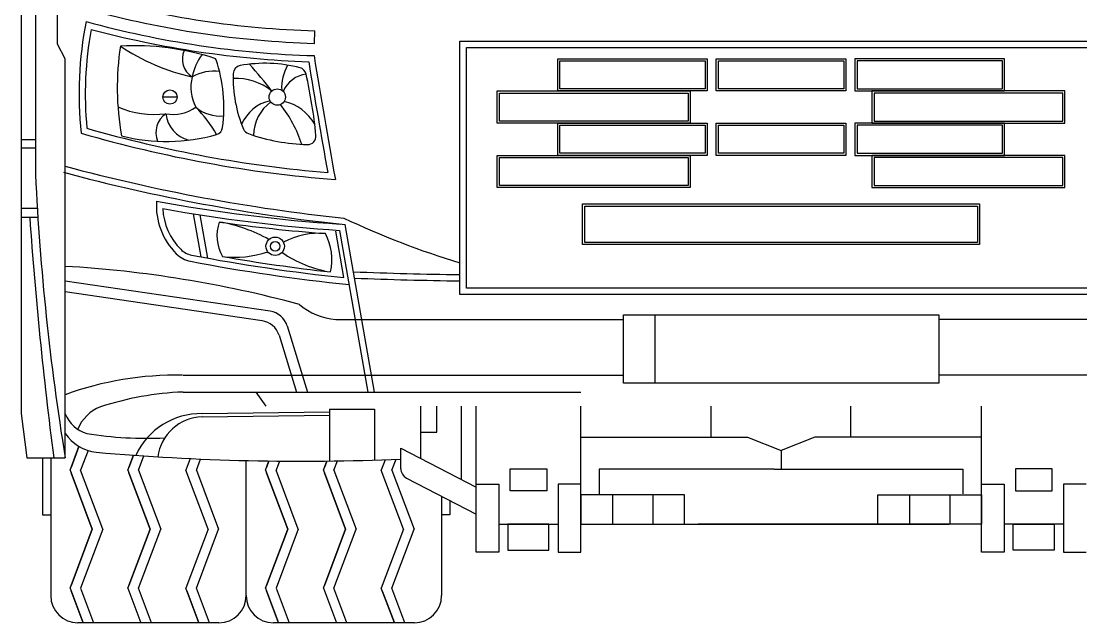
# Model space of a CAD drawing. Header units: millimetres. Extents: x 168688 to 2678837, y 85399 to 2034583.
# Drawn here: x 214276 to 466818, y 1463154 to 1606639 of the extents above; entities that cross this region are included whole.
import ezdxf

# ---------------------------------------------------------------- set-up
doc = ezdxf.new("R2010")
doc.units = ezdxf.units.MM

msp = doc.modelspace()

# ---------------------------------------------------------------- linework, layer by layer
for p, q in [((217687, 1643523), (217687, 1570036)), ((222895, 1601142), (222895, 1634790)), ((214276, 1624505), (214276, 1513073)), ((284159, 1601350), (284248, 1604344)), ((224751, 1597643), (222895, 1601142)), ((224751, 1502533), (224751, 1597643)), ((251436, 1588535), (248045, 1588535)), ((214276, 1578401), (217687, 1578401)), ((214276, 1576441), (217687, 1576441)), ((214276, 1562034), (218118, 1562034)), ((218258, 1559802), (214276, 1559802)), ((255287, 1560692), (257130, 1550423)), ((256856, 1560445), (258706, 1550132)), ((291172, 1545487), (289237, 1556585)), ((296949, 1518185), (290222, 1556757)), ((298472, 1518185), (291505, 1558130)), ((273598, 1537453), (224751, 1544609)), ((271673, 1535208), (224751, 1542082)), ((289240, 1535512), (357817, 1535512)), ((365351, 1520324), (365351, 1536644)), ((501539, 1535512), (432962, 1535512)), ((277653, 1533974), (282504, 1518185)), ((275727, 1531729), (279889, 1518185)), ((252855, 1522185), (357817, 1522185)), ((537924, 1522185), (432962, 1522185)), ((252855, 1518185), (347636, 1518185)), ((272676, 1514855), (270304, 1518185)), ((214276, 1513073), (215648, 1502533)), ((257387, 1513051), (287736, 1513460)), ((287736, 1514109), (287736, 1501745)), ((287736, 1514109), (298519, 1514109)), ((298519, 1514109), (298519, 1501977)), ((309538, 1502354), (309538, 1514855)), ((313309, 1508605), (313309, 1514855)), ((319241, 1497297), (319241, 1514855)), ((322696, 1479975), (322696, 1514855)), ((347636, 1479975), (347636, 1514855)), ((378741, 1507458), (378741, 1514855)), ((412039, 1507458), (412039, 1514855)), ((443143, 1479975), (443143, 1514855)), ((257398, 1512262), (287736, 1512671)), ((309538, 1508605), (313309, 1508605)), ((225915, 1499561), (228047, 1505227)), ((228047, 1505227), (226151, 1500188)), ((347636, 1507458), (387365, 1507458)), ((387365, 1507458), (395390, 1504288)), ((403415, 1507458), (395390, 1504288)), ((443143, 1507458), (403415, 1507458)), ((230201, 1504259), (228429, 1499554)), ((239718, 1499551), (241066, 1503131)), ((241064, 1503131), (239955, 1500188)), ((242233, 1499555), (243515, 1502961)), ((304759, 1504845), (322696, 1495496)), ((304759, 1499907), (304759, 1504845)), ((395390, 1504288), (395390, 1499817)), ((395390, 1504288), (395390, 1499817)), ((215648, 1502533), (219357, 1502533)), ((219357, 1502533), (219357, 1488928)), ((219357, 1502533), (224751, 1502533)), ((221309, 1502533), (221309, 1469654)), ((254562, 1502330), (253519, 1499564)), ((256042, 1499555), (257044, 1502218)), ((267894, 1469654), (267894, 1501859)), ((272501, 1499561), (273327, 1501758)), ((273327, 1501758), (272736, 1500188)), ((275834, 1501729), (275015, 1499554)), ((286304, 1499551), (287127, 1501738)), ((287125, 1501738), (286541, 1500188)), ((288818, 1499555), (289652, 1501771)), ((301047, 1502061), (300105, 1499564)), ((302628, 1499555), (303630, 1502218)), ((225915, 1499561), (231210, 1485489)), ((231210, 1485488), (226151, 1498935)), ((233728, 1485493), (228429, 1499568)), ((239718, 1499572), (245019, 1485489)), ((245020, 1485488), (239955, 1498935)), ((242233, 1499568), (247529, 1485496)), ((258824, 1485488), (253519, 1499559)), ((256042, 1499568), (261333, 1485496)), ((272501, 1499561), (277796, 1485489)), ((277796, 1485488), (272736, 1498935)), ((280314, 1485493), (275015, 1499568)), ((286304, 1499572), (291605, 1485489)), ((291606, 1485488), (286541, 1498935)), ((288818, 1499568), (294114, 1485496)), ((305410, 1485488), (300105, 1499559)), ((302628, 1499568), (307919, 1485496)), ((306104, 1497690), (322696, 1489042)), ((393752, 1499817), (352060, 1499817)), ((352060, 1499817), (352060, 1493921)), ((393752, 1499817), (435444, 1499817)), ((397027, 1499817), (438719, 1499817)), ((438719, 1499817), (438719, 1493921)), ((322696, 1496190), (328103, 1496190)), ((328103, 1496190), (328103, 1479975)), ((347636, 1496190), (342228, 1496190)), ((342228, 1496190), (342228, 1479975)), ((443143, 1496190), (448551, 1496190)), ((448551, 1496190), (448551, 1479975)), ((468084, 1496190), (462676, 1496190)), ((462676, 1496190), (462676, 1479975)), ((314480, 1493324), (314480, 1469654)), ((314480, 1493324), (314480, 1469654)), ((355184, 1493680), (355184, 1486644)), ((364785, 1493680), (364785, 1486644)), ((425994, 1493680), (425994, 1486644)), ((435596, 1493680), (435596, 1486644)), ((316432, 1492307), (316432, 1488928)), ((219357, 1488928), (221309, 1488928)), ((267894, 1469654), (267894, 1488928)), ((267894, 1469654), (267894, 1488928)), ((267894, 1469654), (267894, 1488928)), ((316432, 1488928), (314480, 1488928)), ((225915, 1471415), (231210, 1485488)), ((231210, 1485488), (226151, 1472042)), ((233728, 1485483), (228429, 1471408)), ((239718, 1471405), (245019, 1485488)), ((245020, 1485488), (239955, 1472042)), ((242233, 1471409), (247529, 1485480)), ((258824, 1485488), (253519, 1471418)), ((256042, 1471409), (261333, 1485480)), ((272501, 1471415), (277796, 1485488)), ((277796, 1485488), (272736, 1472042)), ((280314, 1485483), (275015, 1471408)), ((286304, 1471405), (291605, 1485488)), ((291606, 1485488), (286541, 1472042)), ((288818, 1471409), (294114, 1485480)), ((305410, 1485488), (300105, 1471418)), ((302628, 1471409), (307919, 1485480)), ((328103, 1486644), (342228, 1486644)), ((372333, 1486644), (415171, 1486644)), ((372333, 1486644), (435444, 1486644)), ((418447, 1486644), (375608, 1486644)), ((462676, 1486644), (448551, 1486644)), ((328103, 1479975), (322696, 1479975)), ((342228, 1479975), (347636, 1479975)), ((448551, 1479975), (443143, 1479975)), ((462676, 1479975), (468084, 1479975)), ((225915, 1471415), (229023, 1463154)), ((229022, 1463154), (226150, 1470788)), ((228429, 1471408), (231535, 1463154)), ((239718, 1471405), (242828, 1463154)), ((245337, 1463154), (242233, 1471409)), ((256633, 1463154), (253519, 1471418)), ((253755, 1470789), (256633, 1463154)), ((259143, 1463154), (256042, 1471409)), ((272501, 1471415), (275609, 1463154)), ((275608, 1463154), (272736, 1470788)), ((275015, 1471408), (278121, 1463154)), ((286304, 1471405), (289414, 1463154)), ((291922, 1463154), (288818, 1471409)), ((303219, 1463154), (300105, 1471418)), ((300340, 1470789), (303218, 1463154)), ((305729, 1463154), (302628, 1471409)), ((261394, 1463154), (227809, 1463154)), ((307980, 1463154), (274394, 1463154))]:
    msp.add_line(p, q)
for points in [[(318848, 1601900), (471931, 1601900), (471931, 1541416), (318848, 1541416)], [(320398, 1600350), (470381, 1600350), (470381, 1542966), (320398, 1542966)], [(342155, 1597683), (377801, 1597683), (377801, 1590003), (342155, 1590003)], [(342655, 1597183), (377301, 1597183), (377301, 1590503), (342655, 1590503)], [(379936, 1597683), (410844, 1597683), (410844, 1590003), (379936, 1590003)], [(380436, 1597183), (410344, 1597183), (410344, 1590503), (380436, 1590503)], [(448625, 1597683), (412978, 1597683), (412978, 1590003), (448625, 1590003)], [(448125, 1597183), (413478, 1597183), (413478, 1590503), (448125, 1590503)], [(327747, 1590003), (373746, 1590003), (373746, 1582323), (327747, 1582323)], [(328247, 1589503), (373246, 1589503), (373246, 1582823), (328247, 1582823)], [(463033, 1590003), (417034, 1590003), (417034, 1582323), (463033, 1582323)], [(462533, 1589503), (417534, 1589503), (417534, 1582823), (462533, 1582823)], [(342155, 1582323), (377801, 1582323), (377801, 1574642), (342155, 1574642)], [(342655, 1581823), (377301, 1581823), (377301, 1575142), (342655, 1575142)], [(379936, 1582323), (410844, 1582323), (410844, 1574642), (379936, 1574642)], [(380436, 1581823), (410344, 1581823), (410344, 1575142), (380436, 1575142)], [(448625, 1582323), (412978, 1582323), (412978, 1574642), (448625, 1574642)], [(448125, 1581823), (413478, 1581823), (413478, 1575142), (448125, 1575142)], [(327747, 1574642), (373746, 1574642), (373746, 1566962), (327747, 1566962)], [(328247, 1574142), (373246, 1574142), (373246, 1567462), (328247, 1567462)], [(463033, 1574642), (417034, 1574642), (417034, 1566962), (463033, 1566962)], [(462533, 1574142), (417534, 1574142), (417534, 1567462), (462533, 1567462)], [(348084, 1563054), (442696, 1563054), (442696, 1553343), (348084, 1553343)], [(348584, 1562554), (442196, 1562554), (442196, 1553843), (348584, 1553843)], [(357817, 1536644), (432962, 1536644), (432962, 1520324), (357817, 1520324)], [(330794, 1499840), (339538, 1499840), (339538, 1494618), (330794, 1494618)], [(459986, 1499840), (451242, 1499840), (451242, 1494618), (459986, 1494618)], [(372333, 1493680), (347636, 1493680), (347636, 1486644), (372333, 1486644)], [(418447, 1493680), (443143, 1493680), (443143, 1486644), (418447, 1486644)], [(340060, 1486644), (330272, 1486644), (330272, 1480492), (340060, 1480492)], [(450720, 1486644), (460508, 1486644), (460508, 1480492), (450720, 1480492)]]:
    msp.add_lwpolyline(points, close=True)
for centre, radius in [((249741, 1588535), 1695), ((275318, 1588551), 1945), ((274806, 1552949), 2197), ((274806, 1552949), 1144)]:
    msp.add_circle(centre, radius)
for centre, radius, start, end in [((290931, 1829754), 225509, 254.67229, 268.30175), ((290931, 1829754), 228504, 254.67229, 268.30175), ((316505, 1589321), 88446, 168.76696, 186.08549), ((290931, 1829754), 231436, 254.67229, 268.30175), ((316505, 1589321), 86946, 169.82574, 185.42365), ((290931, 1829754), 232936, 255.07217, 267.99768), ((303470, 1590785), 66293, 171.3986, 189.98896), ((241338, 1539432), 61362, 71.8965, 93.19036), ((265469, 1641367), 49119, 235.88791, 257.75592), ((257653, 1597602), 4971, 155.6441, 238.44996), ((266945, 1591294), 12071, 142.39532, 170.11951), ((260250, 1597282), 500, 18.67582, 71.8965), ((226857, 1585995), 35748, 352.41581, 18.67582), ((272423, 1563429), 33162, 75.48302, 100.35357), ((209592, 1542134), 80205, 36.60469, 42.55562), ((287639, 1590721), 11295, 151.2067, 182.6731), ((2269579, 1924534), 2013610, 189.362482, 190.125572), ((2269579, 1924534), 2012110, 189.327407, 190.180978), ((260179, 1584277), 10434, 82.45231, 119.42662), ((295763, 1592984), 30961, 177.82471, 202.92535), ((266823, 1594083), 2000, 100.35357, 177.82471), ((283086, 1587153), 6933, 97.44971, 156.67362), ((280234, 1593596), 2000, 12.45775, 75.48302), ((158728, 1566752), 126436, 5.73876, 12.45775), ((264297, 1590779), 9600, 164.37061, 208.81186), ((265495, 1579653), 13349, 50.54584, 92.97693), ((246085, 1606775), 22375, 246.98437, 276.93539), ((250574, 1593235), 8852, 258.35314, 306.87138), ((231501, 1562445), 34010, 30.32425, 44.19299), ((261717, 1593021), 9010, 229.66725, 275.32205), ((275826, 1578082), 9859, 103.18182, 156.3014), ((279643, 1579290), 9988, 125.9979, 179.36223), ((251930, 1567773), 30725, 17.97311, 38.17589), ((274343, 1576407), 11399, 29.83551, 76.75208), ((251822, 1580035), 5452, 123.82486, 201.8846), ((255847, 1585172), 7086, 184.91953, 256.74117), ((312146, 1866186), 296696, 253.91628, 265.20242), ((260311, 1581540), 2000, 285.86933, 352.41581), ((269090, 1581703), 2000, 202.92535, 250.56182), ((312146, 1866186), 298196, 253.72116, 265.57736), ((248904, 1621666), 43716, 255.80306, 285.86933), ((283841, 1623502), 46326, 250.56182, 268.3193), ((282541, 1579195), 2000, 268.3193, 5.73876), ((335427, 1980839), 423484, 254.85008, 264.00439), ((811031, 1598006), 594003, 182.698855, 189.249124), ((335427, 1980839), 424984, 254.85008, 264.06795), ((262819, 1562687), 16333, 176.3617, 224.82426), ((315322, 1936594), 379165, 259.54513, 266.21934), ((315322, 1936594), 380665, 259.8142, 266.21934), ((262819, 1562687), 14833, 182.93248, 224.82426), ((1133084, 1622676), 918918, 183.923384, 187.51259), ((270736, 1555436), 9820, 160.31294, 210.04832), ((315322, 1936594), 381665, 261.89166, 265.71786), ((255436, 1522731), 36519, 60.67447, 80.45826), ((376741, 1740532), 200073, 244.68558, 253.18037), ((285329, 1538028), 18028, 85.24528, 118.28982), ((274492, 1549741), 13827, 347.86699, 26.88844), ((255844, 1555755), 6500, 224.82426, 259.13453), ((255844, 1555755), 5000, 224.82426, 259.13453), ((335295, 1969683), 426484, 259.13453, 264.06168), ((265230, 1573744), 23418, 262.65403, 289.44573), ((292814, 1575473), 29038, 235.6894, 260.47738), ((208746, 1273903), 274736, 74.84584, 86.66024), ((335295, 1969683), 427984, 259.13453, 264.25768), ((335295, 1969683), 425484, 260.11275, 263.61932), ((327796, 2379157), 832991, 267.638186, 269.384544), ((327796, 2379157), 834491, 267.660556, 269.38565), ((290509, 1550905), 15445, 229.92962, 265.28816), ((272874, 1532506), 5000, 17.07868, 81.66547), ((270948, 1530261), 5000, 17.07868, 81.66547), ((250967, 1446317), 75885, 88.68965, 110.21037), ((255628, 1445899), 72338, 92.1967, 108.09273), ((232263, 1516064), 8100, 201.96615, 253.18329), ((236490, 1505940), 9334, 110.88212, 158.81607), ((257080, 1496040), 17014, 89.0132, 155.50713), ((257737, 1501246), 11021, 91.76451, 172.15891), ((233354, 1514164), 10394, 214.13918, 263.38223), ((244013, 1593745), 86590, 260.6327, 272.97637), ((281048, 2062905), 561200, 265.00209, 272.42156), ((307259, 1499907), 2500, 180, 242.46964), ((227809, 1469654), 6500, 180, 270), ((261394, 1469654), 6500, 270, 0), ((274394, 1469654), 6500, 180, 270), ((307980, 1469654), 6500, 270, 0)]:
    msp.add_arc(centre, radius, start, end)

doc.saveas('drawing.dxf')
